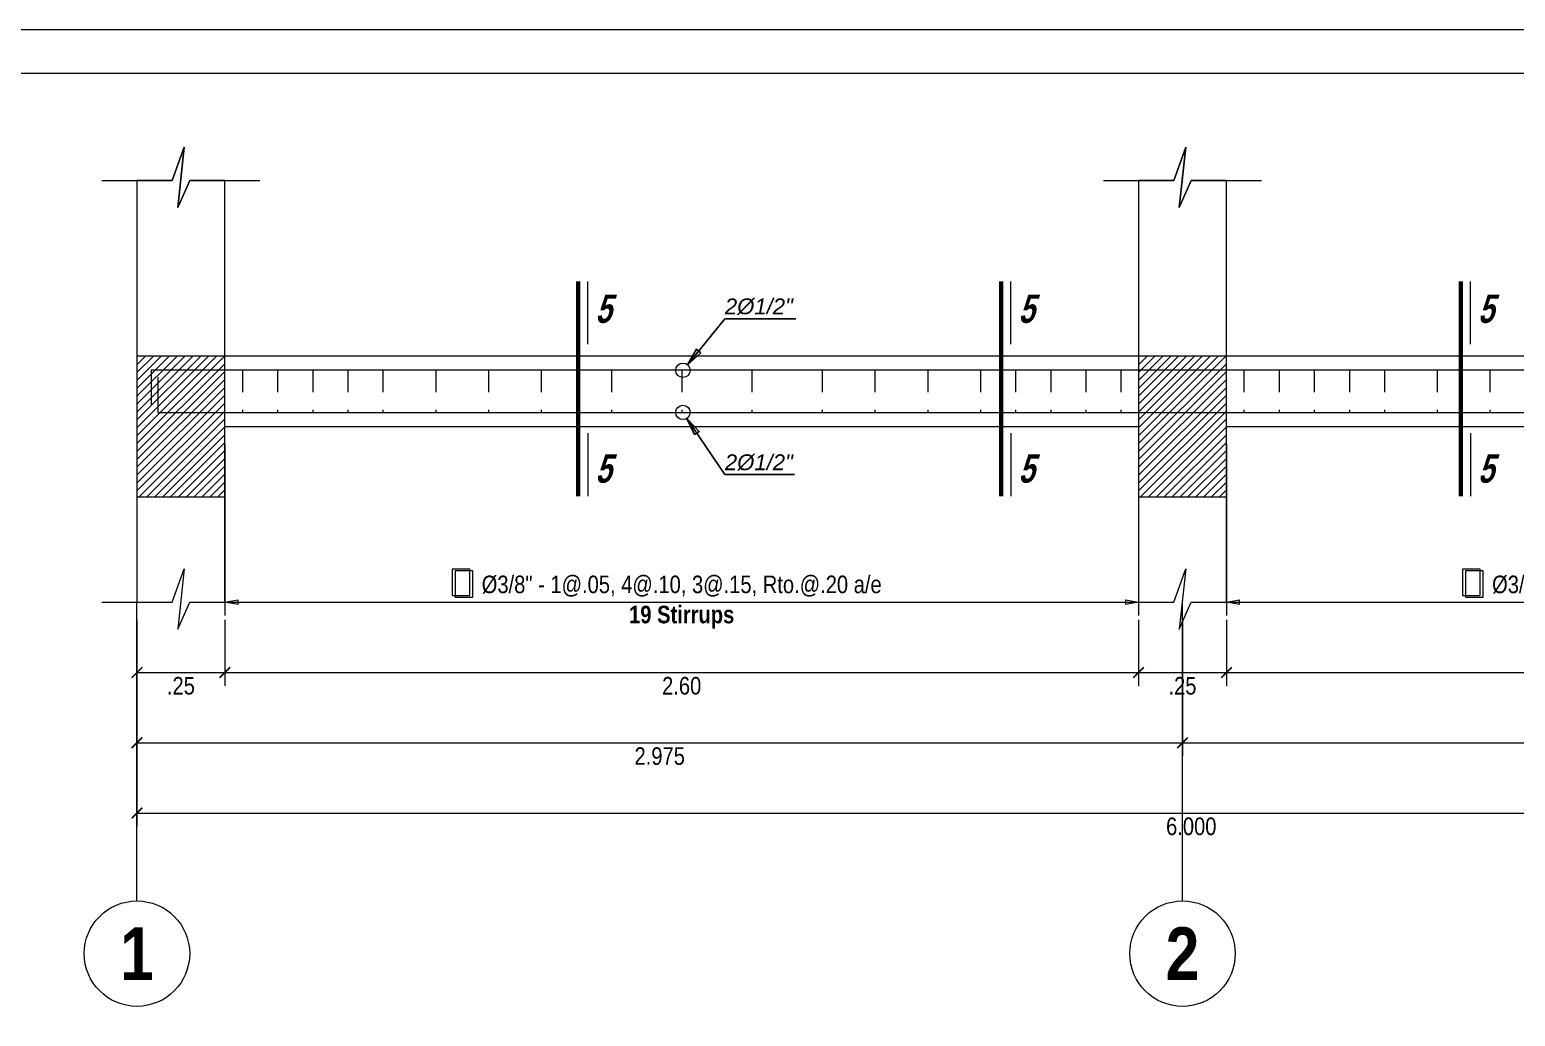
# Model space of a CAD drawing. Header units: millimetres. Extents: x 68 to 194, y 47 to 103.
# Drawn here: x 90.19 to 98.64, y 68.49 to 74.1 of the extents above; entities that cross this region are included whole.
import ezdxf
from ezdxf.enums import TextEntityAlignment as Align

# ---------------------------------------------------------------- set-up
doc = ezdxf.new("R2010")
doc.units = ezdxf.units.MM
doc.linetypes.add('CENTER2', pattern=[28.575, 19.05, -3.175, 3.175, -3.175])
doc.linetypes.add('DASHED2', pattern=[0.375, 0.25, -0.125])
for name, color, linetype, lineweight in [('E_Columna', 3, 'Continuous', 25), ('E_Estribo', 1, 'CENTER2', 20), ('E_Fierros', 2, 'Continuous', 50), ('G_Achurados', 54, 'Continuous', 5), ('G_Complemento', 30, 'Continuous', 20), ('G_Cortes', 3, 'Continuous', 60), ('G_Ejes', 253, 'Continuous', 20), ('G_Sombreados', 8, 'Continuous', 9), ('G_Texto', 122, 'Continuous', 20)]:
    doc.layers.add(name, color=color, linetype=linetype, lineweight=lineweight)
doc.layers.add('G_Acotación', color=171, linetype='Continuous')
doc.styles.add('Acotacion', font='ARIALN.TTF')
doc.styles.add('ARIAL', font='ariali.ttf', dxfattribs={"height": 0.12})
doc.styles.add('Cotas', font='ARIALNB.TTF', dxfattribs={"height": 0.1})
doc.styles.add('Eje', font='ARIALNB.TTF', dxfattribs={"height": 0.3})
doc.styles.add('Notas', font='ARIALNB.TTF', dxfattribs={"height": 0.15})
doc.styles.add('TITULOS', font='ARIALNB.TTF', dxfattribs={"height": 0.3})
doc.dimstyles.new('125', dxfattribs={"dimtxt": 1, "dimasz": 0.06, "dimexe": 0.06, "dimexo": 0.1, "dimgap": 0.08, "dimtad": 3, "dimtih": 1, "dimtoh": 1, "dimlfac": 0.5, "dimzin": 1, "dimdsep": 46, "dimtxsty": 'Cotas', "dimblk": 'ARCHTICK', "dimcen": 2.5, "dimdle": 0.06, "dimclrt": 4, "dimazin": 0, "dimtp": 0.2, "dimtm": 0.2, "dimtfac": 1, "dimtix": 1, "dimtmove": 1, "dimatfit": 3, "dimfxl": 0, "dimtolj": 1, "dimtzin": 1, "dimarcsym": 0})
doc.dimstyles.new('Lenin_25', dxfattribs={"dimscale": 0.5, "dimtxt": 0.2, "dimasz": 0.12, "dimexe": 0.15, "dimexo": 0.2, "dimgap": 0.05, "dimtad": 2, "dimtih": 1, "dimtoh": 1, "dimlfac": 0.5, "dimzin": 4, "dimdsep": 46, "dimtxsty": 'Acotacion', "dimblk": 'ARCHTICK', "dimcen": 0.12, "dimclrd": 256, "dimclre": 256, "dimclrt": 4, "dimazin": 1, "dimtm": 1e-09, "dimtfac": 1, "dimtmove": 2, "dimatfit": 2, "dimldrblk": 'ARCHTICK', "dimfxl": 0, "dimtolj": 1, "dimlwd": 13, "dimlwe": 18, "dimarcsym": 0})
doc.dimstyles.new('Lenin_50', dxfattribs={"dimtxt": 0.3, "dimasz": 0.08, "dimexe": 0.15, "dimexo": 0.2, "dimgap": 0.03, "dimtad": 2, "dimtih": 1, "dimtoh": 1, "dimlfac": -1, "dimzin": 4, "dimdsep": 46, "dimtxsty": 'Acotacion', "dimblk": 'ARCHTICK', "dimcen": 0.08, "dimclrd": 256, "dimclre": 256, "dimclrt": 4, "dimazin": 1, "dimtm": 1e-09, "dimtfac": 1, "dimtmove": 2, "dimatfit": 2, "dimfxl": 0, "dimtolj": 1, "dimlwd": 13, "dimlwe": 18, "dimarcsym": 0})

# ---------------------------------------------------------------- blocks, each defined once
blk = doc.blocks.new('_ArchTick')
at = {"color": 0, "linetype": 'ByBlock', "const_width": 0.15}
blk.add_lwpolyline([(-0.5, -0.5), (0.5, 0.5)], dxfattribs=at)
blk = doc.blocks.new('*D554')
at = {"layer": 'Defpoints', "color": 0}
for p in [(87.8511, 71.0529), (89.3511, 71.0529), (87.8511, 58.5529)]:
    blk.add_point(p, dxfattribs=at)
at = {"layer": 'G_Acotación', "lineweight": 18}
for p, q in [((88.0511, 71.0529), (89.5011, 71.0529)), ((88.0511, 58.5529), (89.5011, 58.5529))]:
    blk.add_line(p, q, dxfattribs=at)
at = {"layer": 'G_Acotación', "lineweight": 13}
blk.add_line((89.3511, 58.5529), (89.3511, 71.0529), dxfattribs=at)
at = {"layer": 'G_Acotación', "lineweight": 13, "xscale": 0.08, "yscale": 0.08, "zscale": 0.08}
for p, rotation in [((89.3511, 71.0529), 90), ((89.3511, 58.5529), 270)]:
    blk.add_blockref('_ArchTick', p, dxfattribs=dict(at, rotation=rotation))
at = {"layer": 'G_Acotación', "color": 4, "lineweight": 5, "insert": (89.8798, 64.8029), "char_height": 0.3, "attachment_point": 5, "style": 'Acotacion'}
blk.add_mtext('\\A1;12.500', dxfattribs=at)
blk = doc.blocks.new('*D601')
at = {"layer": 'Defpoints', "color": 0}
for p in [(90.7996, 70.8447), (102.7996, 70.8447), (102.7996, 69.6447)]:
    blk.add_point(p, dxfattribs=at)
at = {"layer": 'G_Acotación', "lineweight": 18}
for p, q in [((90.7996, 70.7447), (90.7996, 69.5697)), ((102.7996, 70.7447), (102.7996, 69.5697))]:
    blk.add_line(p, q, dxfattribs=at)
at = {"layer": 'G_Acotación', "lineweight": 13}
blk.add_line((90.7996, 69.6447), (102.7996, 69.6447), dxfattribs=at)
at = {"layer": 'G_Acotación', "lineweight": 13, "xscale": 0.06, "yscale": 0.06, "zscale": 0.06, "rotation": 180}
blk.add_blockref('_ArchTick', (90.7996, 69.6447), dxfattribs=at)
at = {"layer": 'G_Acotación', "lineweight": 13, "xscale": 0.06, "yscale": 0.06, "zscale": 0.06}
blk.add_blockref('_ArchTick', (102.7996, 69.6447), dxfattribs=at)
at = {"layer": 'G_Acotación', "color": 4, "lineweight": 5, "insert": (96.7996, 69.5686), "char_height": 0.1, "attachment_point": 5, "style": 'Acotacion'}
blk.add_mtext('\\A1;6.000', dxfattribs=at)
blk = doc.blocks.new('*D602')
at = {"layer": 'Defpoints', "color": 0}
for p in [(90.7996, 70.8447), (96.7496, 70.8447), (96.7496, 70.0447)]:
    blk.add_point(p, dxfattribs=at)
at = {"layer": 'G_Acotación', "lineweight": 18}
for p, q in [((90.7996, 70.7447), (90.7996, 69.9697)), ((96.7496, 70.7447), (96.7496, 69.9697))]:
    blk.add_line(p, q, dxfattribs=at)
at = {"layer": 'G_Acotación', "lineweight": 13}
blk.add_line((90.7996, 70.0447), (96.7496, 70.0447), dxfattribs=at)
at = {"layer": 'G_Acotación', "lineweight": 13, "xscale": 0.06, "yscale": 0.06, "zscale": 0.06, "rotation": 180}
blk.add_blockref('_ArchTick', (90.7996, 70.0447), dxfattribs=at)
at = {"layer": 'G_Acotación', "lineweight": 13, "xscale": 0.06, "yscale": 0.06, "zscale": 0.06}
blk.add_blockref('_ArchTick', (96.7496, 70.0447), dxfattribs=at)
at = {"layer": 'G_Acotación', "color": 4, "lineweight": 5, "insert": (93.7746, 69.9686), "char_height": 0.1, "attachment_point": 5, "style": 'Acotacion'}
blk.add_mtext('\\A1;2.975', dxfattribs=at)
blk = doc.blocks.new('*D603')
at = {"layer": 'Defpoints', "color": 0}
for p in [(90.7996, 70.8447), (91.2996, 70.8447), (91.2996, 70.4447)]:
    blk.add_point(p, dxfattribs=at)
at = {"layer": 'G_Acotación', "lineweight": 18}
for p, q in [((90.7996, 70.7447), (90.7996, 70.3697)), ((91.2996, 70.7447), (91.2996, 70.3697))]:
    blk.add_line(p, q, dxfattribs=at)
at = {"layer": 'G_Acotación', "lineweight": 13}
blk.add_line((90.7996, 70.4447), (91.2996, 70.4447), dxfattribs=at)
at = {"layer": 'G_Acotación', "lineweight": 13, "xscale": 0.06, "yscale": 0.06, "zscale": 0.06, "rotation": 180}
blk.add_blockref('_ArchTick', (90.7996, 70.4447), dxfattribs=at)
at = {"layer": 'G_Acotación', "lineweight": 13, "xscale": 0.06, "yscale": 0.06, "zscale": 0.06}
blk.add_blockref('_ArchTick', (91.2996, 70.4447), dxfattribs=at)
at = {"layer": 'G_Acotación', "color": 4, "lineweight": 5, "insert": (91.0496, 70.3686), "char_height": 0.1, "attachment_point": 5, "style": 'Acotacion'}
blk.add_mtext('\\A1;.25', dxfattribs=at)
blk = doc.blocks.new('*D604')
at = {"layer": 'Defpoints', "color": 0}
for p in [(91.2996, 70.8447), (96.4996, 70.8447), (96.4996, 70.4447)]:
    blk.add_point(p, dxfattribs=at)
at = {"layer": 'G_Acotación', "lineweight": 18}
for p, q in [((91.2996, 70.7447), (91.2996, 70.3697)), ((96.4996, 70.7447), (96.4996, 70.3697))]:
    blk.add_line(p, q, dxfattribs=at)
at = {"layer": 'G_Acotación', "lineweight": 13}
blk.add_line((91.2996, 70.4447), (96.4996, 70.4447), dxfattribs=at)
at = {"layer": 'G_Acotación', "lineweight": 13, "xscale": 0.06, "yscale": 0.06, "zscale": 0.06, "rotation": 180}
blk.add_blockref('_ArchTick', (91.2996, 70.4447), dxfattribs=at)
at = {"layer": 'G_Acotación', "lineweight": 13, "xscale": 0.06, "yscale": 0.06, "zscale": 0.06}
blk.add_blockref('_ArchTick', (96.4996, 70.4447), dxfattribs=at)
at = {"layer": 'G_Acotación', "color": 4, "lineweight": 5, "insert": (93.8996, 70.3686), "char_height": 0.1, "attachment_point": 5, "style": 'Acotacion'}
blk.add_mtext('\\A1;2.60', dxfattribs=at)
blk = doc.blocks.new('_ClosedBlank')
at = {"color": 0, "linetype": 'ByBlock', "lineweight": -2}
for p, q in [((-1, 0.17), (0, 0)), ((-1, 0.17), (-1, -0.17)), ((0, 0), (-1, -0.17))]:
    blk.add_line(p, q, dxfattribs=at)
blk = doc.blocks.new('*D605')
at = {"layer": 'Defpoints', "color": 0}
for p in [(91.2996, 71.8447), (96.4996, 71.8447), (96.4996, 70.8447)]:
    blk.add_point(p, dxfattribs=at)
at = {"layer": 'G_Acotación', "lineweight": 18}
for p, q in [((91.2996, 71.7447), (91.2996, 70.7697)), ((96.4996, 71.7447), (96.4996, 70.7697))]:
    blk.add_line(p, q, dxfattribs=at)
at = {"layer": 'G_Acotación', "lineweight": 13}
blk.add_line((91.3746, 70.8447), (96.4246, 70.8447), dxfattribs=at)
at = {"layer": 'G_Acotación', "lineweight": 13, "xscale": 0.075, "yscale": 0.075, "zscale": 0.075, "rotation": 180}
blk.add_blockref('_ClosedBlank', (91.2996, 70.8447), dxfattribs=at)
at = {"layer": 'G_Acotación', "lineweight": 13, "xscale": 0.075, "yscale": 0.075, "zscale": 0.075}
blk.add_blockref('_ClosedBlank', (96.4996, 70.8447), dxfattribs=at)
at = {"layer": 'G_Acotación', "color": 4, "lineweight": 5, "insert": (93.8996, 70.9362), "char_height": 0.1, "attachment_point": 5, "style": 'Acotacion'}
blk.add_mtext('\\A1;Ø3/8" - 1@.05, 4@.10, 3@.15, Rto.@.20 a/e', dxfattribs=at)
blk = doc.blocks.new('Eri')
blk.add_line((-1.7, 0), (0, 0))
blk.add_circle((-2, 0), 0.3)
at = {"color": 1, "style": 'Eje', "flags": 4}
blk.add_attdef('H', text='', height=0.3, dxfattribs=at).set_placement((-2, 0), align=Align.MIDDLE_CENTER)
blk = doc.blocks.new('*D606')
at = {"layer": 'Defpoints', "color": 0}
for p in [(96.9996, 71.8447), (102.2996, 71.8447), (102.2996, 70.8447)]:
    blk.add_point(p, dxfattribs=at)
at = {"layer": 'G_Acotación', "lineweight": 18}
for p, q in [((96.9996, 71.7447), (96.9996, 70.7697)), ((102.2996, 71.7447), (102.2996, 70.7697))]:
    blk.add_line(p, q, dxfattribs=at)
at = {"layer": 'G_Acotación', "lineweight": 13}
blk.add_line((97.0746, 70.8447), (102.2246, 70.8447), dxfattribs=at)
at = {"layer": 'G_Acotación', "lineweight": 13, "xscale": 0.075, "yscale": 0.075, "zscale": 0.075, "rotation": 180}
blk.add_blockref('_ClosedBlank', (96.9996, 70.8447), dxfattribs=at)
at = {"layer": 'G_Acotación', "lineweight": 13, "xscale": 0.075, "yscale": 0.075, "zscale": 0.075}
blk.add_blockref('_ClosedBlank', (102.2996, 70.8447), dxfattribs=at)
at = {"layer": 'G_Acotación', "color": 4, "lineweight": 5, "insert": (99.6496, 70.9362), "char_height": 0.1, "attachment_point": 5, "style": 'Acotacion'}
blk.add_mtext('\\A1;Ø3/8" - 1@.05, 4@.10, 3@.15, Rto.@.20 a/e', dxfattribs=at)
blk = doc.blocks.new('A$C20F518DE')
at = {"linetype": 'CENTER2', "lineweight": 60, "ltscale": 3}
blk.add_line((0, 0), (0, 1.2213), dxfattribs=at)
at = {"lineweight": 20}
for p, q in [((0.055, 0.8638), (0.055, 1.2213)), ((0.055, 0.3575), (0.055, 0))]:
    blk.add_line(p, q, dxfattribs=at)
at = {"ltscale": 1.1, "style": 'Notas', "oblique": 15.64103, "width": 0.871134, "flags": 4}
blk.add_attdef('C0', text='', height=0.1613, dxfattribs=at).set_placement((0.1923, 1.0662), align=Align.MIDDLE_CENTER)
blk.add_attdef('C1', text='', height=0.1613, rotation=360, dxfattribs=at).set_placement((0.1923, 0.1584), align=Align.MIDDLE_CENTER)
blk = doc.blocks.new('*D607')
at = {"layer": 'Defpoints', "color": 0}
for p in [(96.7496, 70.8447), (102.7996, 70.8447), (102.7996, 70.0447)]:
    blk.add_point(p, dxfattribs=at)
at = {"layer": 'G_Acotación', "lineweight": 18}
for p, q in [((96.7496, 70.7447), (96.7496, 69.9697)), ((102.7996, 70.7447), (102.7996, 69.9697))]:
    blk.add_line(p, q, dxfattribs=at)
at = {"layer": 'G_Acotación', "lineweight": 13}
blk.add_line((96.7496, 70.0447), (102.7996, 70.0447), dxfattribs=at)
at = {"layer": 'G_Acotación', "lineweight": 13, "xscale": 0.06, "yscale": 0.06, "zscale": 0.06, "rotation": 180}
blk.add_blockref('_ArchTick', (96.7496, 70.0447), dxfattribs=at)
at = {"layer": 'G_Acotación', "lineweight": 13, "xscale": 0.06, "yscale": 0.06, "zscale": 0.06}
blk.add_blockref('_ArchTick', (102.7996, 70.0447), dxfattribs=at)
at = {"layer": 'G_Acotación', "color": 4, "lineweight": 5, "insert": (99.7746, 69.9686), "char_height": 0.1, "attachment_point": 5, "style": 'Acotacion'}
blk.add_mtext('\\A1;3.025', dxfattribs=at)
blk = doc.blocks.new('*D608')
at = {"layer": 'Defpoints', "color": 0}
for p in [(96.4996, 70.8447), (96.9996, 70.8447), (96.9996, 70.4447)]:
    blk.add_point(p, dxfattribs=at)
at = {"layer": 'G_Acotación', "lineweight": 18}
for p, q in [((96.4996, 70.7447), (96.4996, 70.3697)), ((96.9996, 70.7447), (96.9996, 70.3697))]:
    blk.add_line(p, q, dxfattribs=at)
at = {"layer": 'G_Acotación', "lineweight": 13}
blk.add_line((96.4996, 70.4447), (96.9996, 70.4447), dxfattribs=at)
at = {"layer": 'G_Acotación', "lineweight": 13, "xscale": 0.06, "yscale": 0.06, "zscale": 0.06, "rotation": 180}
blk.add_blockref('_ArchTick', (96.4996, 70.4447), dxfattribs=at)
at = {"layer": 'G_Acotación', "lineweight": 13, "xscale": 0.06, "yscale": 0.06, "zscale": 0.06}
blk.add_blockref('_ArchTick', (96.9996, 70.4447), dxfattribs=at)
at = {"layer": 'G_Acotación', "color": 4, "lineweight": 5, "insert": (96.7496, 70.3686), "char_height": 0.1, "attachment_point": 5, "style": 'Acotacion'}
blk.add_mtext('\\A1;.25', dxfattribs=at)
blk = doc.blocks.new('*D609')
at = {"layer": 'Defpoints', "color": 0}
for p in [(96.9996, 70.8447), (102.2996, 70.8447), (102.2996, 70.4447)]:
    blk.add_point(p, dxfattribs=at)
at = {"layer": 'G_Acotación', "lineweight": 18}
for p, q in [((96.9996, 70.7447), (96.9996, 70.3697)), ((102.2996, 70.7447), (102.2996, 70.3697))]:
    blk.add_line(p, q, dxfattribs=at)
at = {"layer": 'G_Acotación', "lineweight": 13}
blk.add_line((96.9996, 70.4447), (102.2996, 70.4447), dxfattribs=at)
at = {"layer": 'G_Acotación', "lineweight": 13, "xscale": 0.06, "yscale": 0.06, "zscale": 0.06, "rotation": 180}
blk.add_blockref('_ArchTick', (96.9996, 70.4447), dxfattribs=at)
at = {"layer": 'G_Acotación', "lineweight": 13, "xscale": 0.06, "yscale": 0.06, "zscale": 0.06}
blk.add_blockref('_ArchTick', (102.2996, 70.4447), dxfattribs=at)
at = {"layer": 'G_Acotación', "color": 4, "lineweight": 5, "insert": (99.6496, 70.3686), "char_height": 0.1, "attachment_point": 5, "style": 'Acotacion'}
blk.add_mtext('\\A1;2.65', dxfattribs=at)

msp = doc.modelspace()

# ---------------------------------------------------------------- hatches: boundary and pattern name
at = {"layer": 'G_Sombreados', "lineweight": 5}
h = msp.add_hatch(dxfattribs=at)
h.set_pattern_fill('LINE', color=256, scale=0.01, angle=45, style=0)
h.set_pattern_definition([(45, (-1019.924064, -723.140938), (-0.0224506403, 0.0224506403), [])])
h.paths.add_polyline_path([(90.7996, 71.4447), (91.2996, 71.4447), (91.2996, 72.2447), (90.7996, 72.2447)])
h = msp.add_hatch(dxfattribs=at)
h.set_pattern_fill('LINE', color=256, scale=0.01, angle=45, style=0)
h.set_pattern_definition([(45, (-1014.224064, -723.140938), (-0.0224506403, 0.0224506403), [])])
h.paths.add_polyline_path([(96.4996, 71.4447), (96.9996, 71.4447), (96.9996, 72.2447), (96.4996, 72.2447)])

# ---------------------------------------------------------------- linework, layer by layer
at = {"lineweight": 5}
for points in [[(109.6519, 46.547), (109.6519, 74.1029), (68.6019, 74.1029), (68.6019, 46.547)], [(109.4019, 46.797), (109.4019, 73.8529), (68.8519, 73.8529), (68.8519, 46.797)]]:
    msp.add_lwpolyline(points, close=True, dxfattribs=at)
at = {"layer": 'E_Columna', "lineweight": 5}
for points in [[(91.2996, 71.4447), (91.2996, 72.2447), (90.7996, 72.2447), (90.7996, 71.4447)], [(90.7996, 71.4447), (91.2996, 71.4447), (91.2996, 72.2447), (90.7996, 72.2447)], [(96.9996, 71.4447), (96.9996, 72.2447), (96.4996, 72.2447), (96.4996, 71.4447)], [(96.4996, 71.4447), (96.9996, 71.4447), (96.9996, 72.2447), (96.4996, 72.2447)]]:
    msp.add_lwpolyline(points, close=True, dxfattribs=at)
at = {"layer": 'E_Estribo', "linetype": 'DASHED2', "lineweight": 5, "ltscale": 0.5}
for p, q in [((91.3996, 72.1647), (91.3996, 71.9247)), ((91.5996, 72.1647), (91.5996, 71.9247)), ((91.7996, 72.1647), (91.7996, 71.9247)), ((91.9996, 72.1647), (91.9996, 71.9247)), ((92.1996, 72.1647), (92.1996, 71.9247)), ((92.4996, 72.1647), (92.4996, 71.9247)), ((92.7996, 72.1647), (92.7996, 71.9247)), ((93.0996, 72.1647), (93.0996, 71.9247)), ((93.4996, 72.1647), (93.4996, 71.9247)), ((93.8996, 72.1647), (93.8996, 71.9247)), ((94.2996, 72.1647), (94.2996, 71.9247)), ((94.6996, 72.1647), (94.6996, 71.9247)), ((94.9996, 72.1647), (94.9996, 71.9247)), ((95.2996, 72.1647), (95.2996, 71.9247)), ((95.5996, 72.1647), (95.5996, 71.9247)), ((95.7996, 72.1647), (95.7996, 71.9247)), ((95.9996, 72.1647), (95.9996, 71.9247)), ((96.1996, 72.1647), (96.1996, 71.9247)), ((96.3996, 72.1647), (96.3996, 71.9247)), ((97.0996, 72.1647), (97.0996, 71.9247)), ((97.2996, 72.1647), (97.2996, 71.9247)), ((97.4996, 72.1647), (97.4996, 71.9247)), ((97.6996, 72.1647), (97.6996, 71.9247)), ((97.8996, 72.1647), (97.8996, 71.9247)), ((98.1996, 72.1647), (98.1996, 71.9247)), ((98.4996, 72.1647), (98.4996, 71.9247))]:
    msp.add_line(p, q, dxfattribs=at)
at = {"layer": 'E_Estribo', "lineweight": 5}
for points in [[(92.5932, 70.8829), (92.6932, 70.8829), (92.6932, 71.0329), (92.5932, 71.0329)], [(92.6109, 70.8727), (92.7109, 70.8727), (92.7109, 71.0227), (92.6109, 71.0227)], [(98.3432, 70.8829), (98.4432, 70.8829), (98.4432, 71.0329), (98.3432, 71.0329)], [(98.3609, 70.8727), (98.4609, 70.8727), (98.4609, 71.0227), (98.3609, 71.0227)]]:
    msp.add_lwpolyline(points, close=True, dxfattribs=at)
at = {"layer": 'E_Fierros', "lineweight": 5}
for p, q in [((90.8796, 72.1647), (90.8796, 71.9647)), ((90.8796, 72.1647), (90.8796, 71.9647)), ((102.7196, 72.1647), (90.8796, 72.1647)), ((90.9196, 71.9247), (90.9196, 72.1247)), ((90.9196, 71.9247), (90.9196, 72.1247)), ((90.9196, 71.9247), (102.6796, 71.9247))]:
    msp.add_line(p, q, dxfattribs=at)
at = {"layer": 'G_Achurados', "lineweight": 5}
for points in [[(90.5996, 73.2447), (90.9996, 73.2447), (91.0678, 73.4342), (91.0313, 73.0908), (91.0996, 73.2447), (91.2996, 73.2447), (91.4996, 73.2447)], [(96.2996, 73.2447), (96.6996, 73.2447), (96.7678, 73.4342), (96.7313, 73.0908), (96.7996, 73.2447), (96.9996, 73.2447), (97.1996, 73.2447)], [(90.5996, 70.8447), (90.9996, 70.8447), (91.0678, 71.0342), (91.0313, 70.6908), (91.0996, 70.8447), (91.2996, 70.8447), (91.4996, 70.8447)], [(96.2996, 70.8447), (96.6996, 70.8447), (96.7678, 71.0342), (96.7313, 70.6908), (96.7996, 70.8447), (96.9996, 70.8447), (97.1996, 70.8447)]]:
    msp.add_lwpolyline(points, dxfattribs=at)
at = {"layer": 'G_Complemento', "lineweight": 5}
msp.add_lwpolyline([(102.2996, 72.2447), (96.9996, 72.2447), (96.9996, 73.2447), (96.7996, 73.2447), (96.7313, 73.0908), (96.7678, 73.4342), (96.6996, 73.2447), (96.4996, 73.2447), (96.4996, 72.2447), (91.2996, 72.2447), (91.2996, 73.2447), (91.0996, 73.2447), (91.0313, 73.0908), (91.0678, 73.4342), (90.9996, 73.2447), (90.7996, 73.2447), (90.7996, 70.8447), (90.9996, 70.8447), (91.0678, 71.0342), (91.0313, 70.6908), (91.0996, 70.8447), (91.2996, 70.8447), (91.2996, 71.8447), (96.4996, 71.8447), (96.4996, 70.8447), (96.6996, 70.8447), (96.7678, 71.0342), (96.7313, 70.6908), (96.7996, 70.8447), (96.9996, 70.8447), (96.9996, 71.8447), (102.2996, 71.8447)], dxfattribs=at)
at = {"layer": 'G_Texto', "lineweight": 5}
for centre in [(93.9067, 72.1647), (93.9067, 71.9247)]:
    msp.add_circle(centre, 0.041, dxfattribs=at)

# ---------------------------------------------------------------- block references
at = {"layer": 'G_Cortes', "lineweight": 5}
ref = msp.add_blockref('A$C20F518DE', (93.3105, 71.449), dxfattribs=at)
ref.add_attrib('C0', '5', dxfattribs={"layer": '0', "ltscale": 1.1, "height": 0.1613, "style": 'Notas', "oblique": 15.64103, "width": 0.871134, "flags": 4}).set_placement((93.4528, 72.5152), align=Align.MIDDLE_CENTER)
ref.add_attrib('C1', '5', dxfattribs={"layer": '0', "ltscale": 1.1, "height": 0.1613, "rotation": 360, "style": 'Notas', "oblique": 15.64103, "width": 0.871134, "flags": 4}).set_placement((93.4528, 71.6053), align=Align.MIDDLE_CENTER)
ref = msp.add_blockref('A$C20F518DE', (95.7181, 71.449), dxfattribs=at)
ref.add_attrib('C0', '5', dxfattribs={"layer": '0', "ltscale": 1.1, "height": 0.1613, "style": 'Notas', "oblique": 15.64103, "width": 0.871134, "flags": 4}).set_placement((95.8604, 72.5152), align=Align.MIDDLE_CENTER)
ref.add_attrib('C1', '5', dxfattribs={"layer": '0', "ltscale": 1.1, "height": 0.1613, "rotation": 360, "style": 'Notas', "oblique": 15.64103, "width": 0.871134, "flags": 4}).set_placement((95.8604, 71.6053), align=Align.MIDDLE_CENTER)
ref = msp.add_blockref('A$C20F518DE', (98.3329, 71.449), dxfattribs=at)
ref.add_attrib('C0', '5', dxfattribs={"layer": '0', "ltscale": 1.1, "height": 0.1613, "style": 'Notas', "oblique": 15.64103, "width": 0.871134, "flags": 4}).set_placement((98.4752, 72.5152), align=Align.MIDDLE_CENTER)
ref.add_attrib('C1', '5', dxfattribs={"layer": '0', "ltscale": 1.1, "height": 0.1613, "rotation": 360, "style": 'Notas', "oblique": 15.64103, "width": 0.871134, "flags": 4}).set_placement((98.4752, 71.6053), align=Align.MIDDLE_CENTER)
at = {"layer": 'G_Ejes', "lineweight": 5}
ref = msp.add_blockref('Eri', (90.7996, 70.8447), dxfattribs=dict(at, rotation=90))
ref.add_attrib('H', '1', dxfattribs={"layer": '0', "color": 1, "height": 0.3, "style": 'Eje', "flags": 4}).set_placement((90.7996, 68.8447), align=Align.MIDDLE_CENTER)
ref = msp.add_blockref('Eri', (96.7496, 70.8447), dxfattribs=dict(at, rotation=90))
ref.add_attrib('H', '2', dxfattribs={"layer": '0', "color": 1, "height": 0.3, "style": 'Eje', "flags": 4}).set_placement((96.7496, 68.8447), align=Align.MIDDLE_CENTER)

# ---------------------------------------------------------------- texts
at = {"layer": 'G_Texto', "lineweight": 5, "style": 'ARIAL'}
for p in [(94.1456, 72.4834), (94.1456, 71.5962)]:
    msp.add_text('2Ø1/2"', height=0.09, dxfattribs=at).set_placement(p)
at = {"layer": 'G_Texto', "color": 0, "lineweight": 5, "style": 'TITULOS'}
msp.add_text('19 Stirrups', height=0.1, dxfattribs=at).set_placement((93.8996, 70.8247), align=Align.TOP_CENTER)

# ---------------------------------------------------------------- dimensions: what is measured, and where the dimension line sits
at = {"layer": 'G_Acotación', "lineweight": 5}
for base, p1, p2, picture, middle in [((96.4996, 70.8447), (91.2996, 71.8447), (96.4996, 71.8447), '*D605', (93.8996, 70.9362)), ((102.2996, 70.8447), (96.9996, 71.8447), (102.2996, 71.8447), '*D606', (99.6496, 70.9362))]:
    dim = msp.add_linear_dim(base=base, p1=p1, p2=p2, text='Ø3/8" - 1@.05, 4@.10, 3@.15, Rto.@.20 a/e', dimstyle='Lenin_25', override={"dimasz": 0.15, "dimtad": 3, "dimblk1": 'ClosedBlank', "dimblk2": 'ClosedBlank', "dimsah": 1, "dimfxl": 0.065}, dxfattribs=at)
    dim.commit()
    dim.dimension.update_dxf_attribs({"geometry": picture, "text_midpoint": middle})
dim = msp.add_linear_dim(base=(89.3511, 71.0529), p1=(87.8511, 58.5529), p2=(87.8511, 71.0529), angle=90, dimstyle='Lenin_50', override={"dimdec": 3, "dimfxl": 0.06}, dxfattribs=at)
dim.commit()
dim.dimension.update_dxf_attribs({"geometry": '*D554', "text_midpoint": (89.8798, 64.8029)})
for base, p1, p2, override, picture, middle in [((102.7996, 69.6447), (90.7996, 70.8447), (102.7996, 70.8447), {"dimdec": 3, "dimfxl": 0.06}, '*D601', (96.7996, 69.5686)), ((96.7496, 70.0447), (90.7996, 70.8447), (96.7496, 70.8447), {"dimdec": 3, "dimfxl": 0.06}, '*D602', (93.7746, 69.9686)), ((91.2996, 70.4447), (90.7996, 70.8447), (91.2996, 70.8447), {"dimfxl": 0.06}, '*D603', (91.0496, 70.3686)), ((96.4996, 70.4447), (91.2996, 70.8447), (96.4996, 70.8447), {"dimfxl": 0.06}, '*D604', (93.8996, 70.3686)), ((96.9996, 70.4447), (96.4996, 70.8447), (96.9996, 70.8447), {"dimfxl": 0.06}, '*D608', (96.7496, 70.3686)), ((102.7996, 70.0447), (96.7496, 70.8447), (102.7996, 70.8447), {"dimdec": 3, "dimfxl": 0.06}, '*D607', (99.7746, 69.9686)), ((102.2996, 70.4447), (96.9996, 70.8447), (102.2996, 70.8447), {"dimfxl": 0.06}, '*D609', (99.6496, 70.3686))]:
    dim = msp.add_linear_dim(base=base, p1=p1, p2=p2, dimstyle='Lenin_25', override=override, dxfattribs=at)
    dim.commit()
    dim.dimension.update_dxf_attribs({"geometry": picture, "text_midpoint": middle})

# ---------------------------------------------------------------- leaders
at = {"layer": 'G_Texto', "lineweight": 5}
for points in [[(93.9326, 72.1965), (94.1456, 72.4584), (94.5491, 72.4584)], [(93.9297, 71.8907), (94.1456, 71.5714), (94.5416, 71.5714)]]:
    msp.add_leader(points, dimstyle='125', override={"dimasz": 0.1, "dimgap": 0.08, "dimtad": 0, "dimldrblk": 'ClosedBlank'}, dxfattribs=at)

doc.saveas('drawing.dxf')
